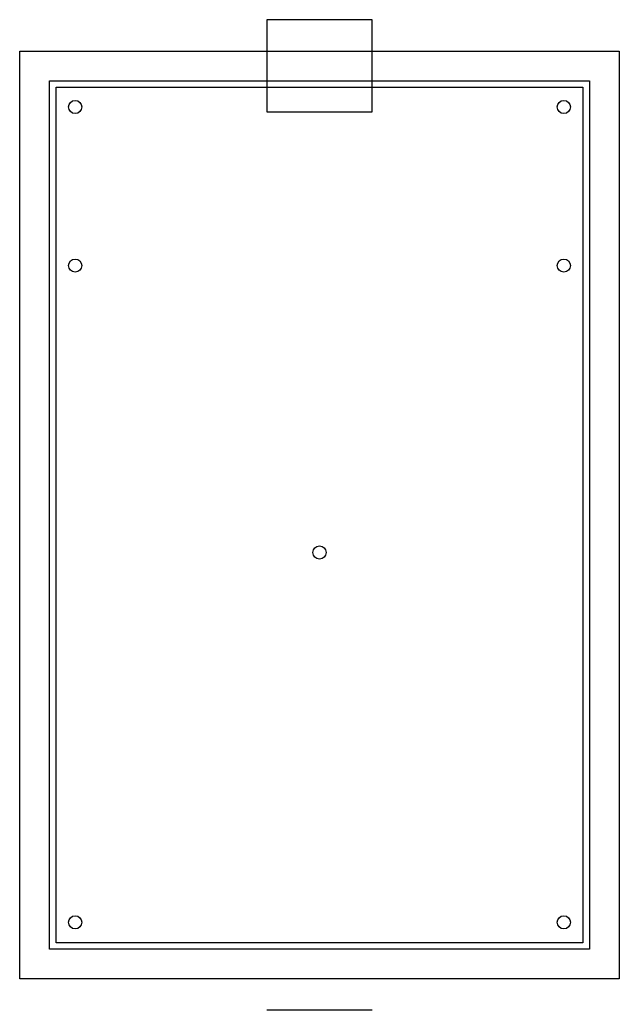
# Model space of a CAD drawing. Header units: millimetres. Extents: x 1849 to 2217, y 2098 to 2331.
# Drawn here: x 2125.9 to 2216.9, y 2180.4 to 2330.9 of the extents above.
import ezdxf

# ---------------------------------------------------------------- set-up
doc = ezdxf.new("R2010")
doc.units = ezdxf.units.MM

msp = doc.modelspace()

# ---------------------------------------------------------------- linework, layer by layer
for points in [[(2163.4, 2316.95), (2179.4, 2316.95), (2179.4, 2330.95), (2163.4, 2330.95), (2163.4, 2316.95)], [(2179.4, 2180.45), (2163.4, 2180.45)]]:
    msp.add_lwpolyline(points)
for points in [[(2125.9, 2326.2), (2216.9, 2326.2), (2216.9, 2185.2), (2125.9, 2185.2)], [(2130.4, 2321.7), (2212.4, 2321.7), (2212.4, 2189.7), (2130.4, 2189.7)], [(2131.4, 2320.7), (2211.4, 2320.7), (2211.4, 2190.7), (2131.4, 2190.7)]]:
    msp.add_lwpolyline(points, close=True)
for centre in [(2134.3, 2317.7), (2208.5, 2317.7), (2134.3, 2293.6), (2208.5, 2293.6), (2171.4, 2250), (2134.3, 2193.8), (2208.5, 2193.8)]:
    msp.add_circle(centre, 1)

doc.saveas('drawing.dxf')
